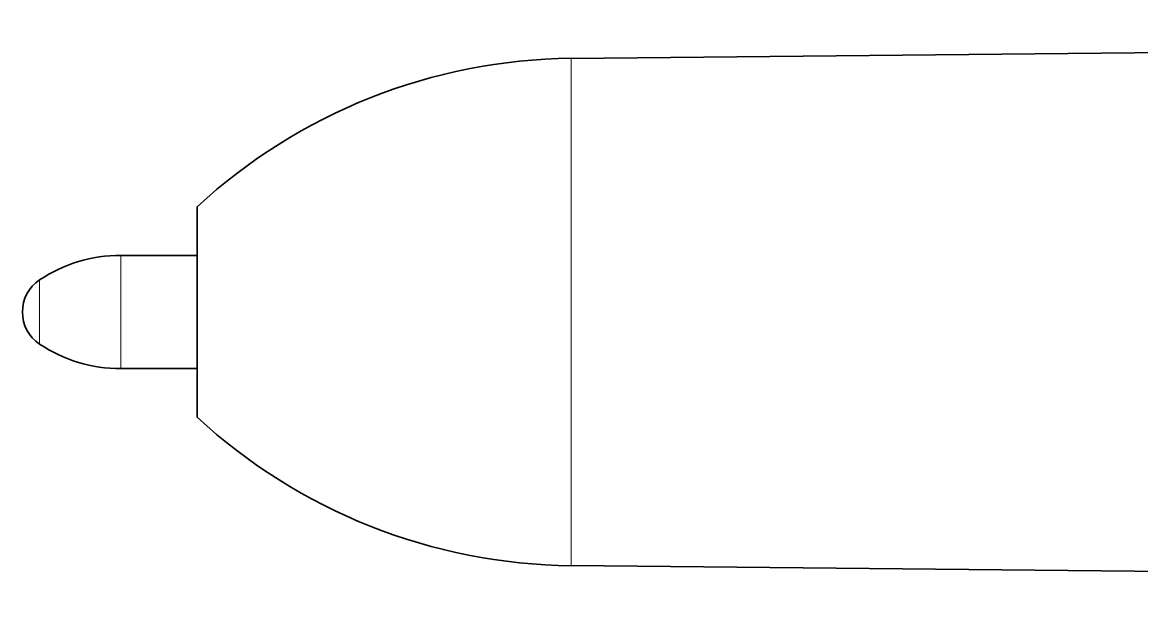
# Model space of a CAD drawing. Extents: x 377 to 822, y 181 to 641.
# Drawn here: x 611.21 to 633.95, y 414.62 to 426.38 of the extents above; entities that cross this region are included whole.
import ezdxf

# ---------------------------------------------------------------- set-up
doc = ezdxf.new("R2010")
doc.units = 0

msp = doc.modelspace()

# ---------------------------------------------------------------- linework, layer by layer
at = {"color": 7, "lineweight": 35}
for p, q in [((622.36, 425.65), (697.31, 426.38)), ((622.36, 415.35), (697.31, 414.62))]:
    msp.add_line(p, q, dxfattribs=at)
at = {"color": 7, "lineweight": 13, "ltscale": 0.2575}
msp.add_line((622.36, 425.65), (622.36, 415.35), dxfattribs=at)
at = {"color": 7, "lineweight": 35, "ltscale": 0.10675}
msp.add_line((614.76, 422.635), (614.76, 418.365), dxfattribs=at)
at = {"color": 7, "lineweight": 13, "ltscale": 0.003519}
msp.add_line((613.21, 421.509), (613.21, 421.65), dxfattribs=at)
at = {"color": 7, "lineweight": 35, "ltscale": 0.03875}
for p, q in [((613.21, 421.65), (614.76, 421.65)), ((613.21, 419.35), (614.76, 419.35))]:
    msp.add_line(p, q, dxfattribs=at)
at = {"color": 7, "lineweight": 13, "ltscale": 0.05398}
msp.add_line((613.21, 419.35), (613.21, 421.509), dxfattribs=at)
at = {"color": 7, "lineweight": 13, "ltscale": 0.001989}
msp.add_line((611.558, 421.07), (611.558, 421.15), dxfattribs=at)
at = {"color": 7, "lineweight": 13, "ltscale": 0.030511}
msp.add_line((611.558, 419.85), (611.558, 421.07), dxfattribs=at)
at = {"color": 7, "lineweight": 35}
for centre, radius, start, end in [((622.471, 414.285), 11.366, 90.558, 132.7195), ((613.21, 418.671), 2.979, 90, 123.6775), ((611.991, 420.5), 0.781, 123.6775, 180), ((611.991, 420.5), 0.781, 180, 236.3225), ((613.21, 422.329), 2.979, 236.3225, 270), ((622.471, 426.715), 11.366, 227.2805, 269.442)]:
    msp.add_arc(centre, radius, start, end, dxfattribs=at)

doc.saveas('drawing.dxf')
